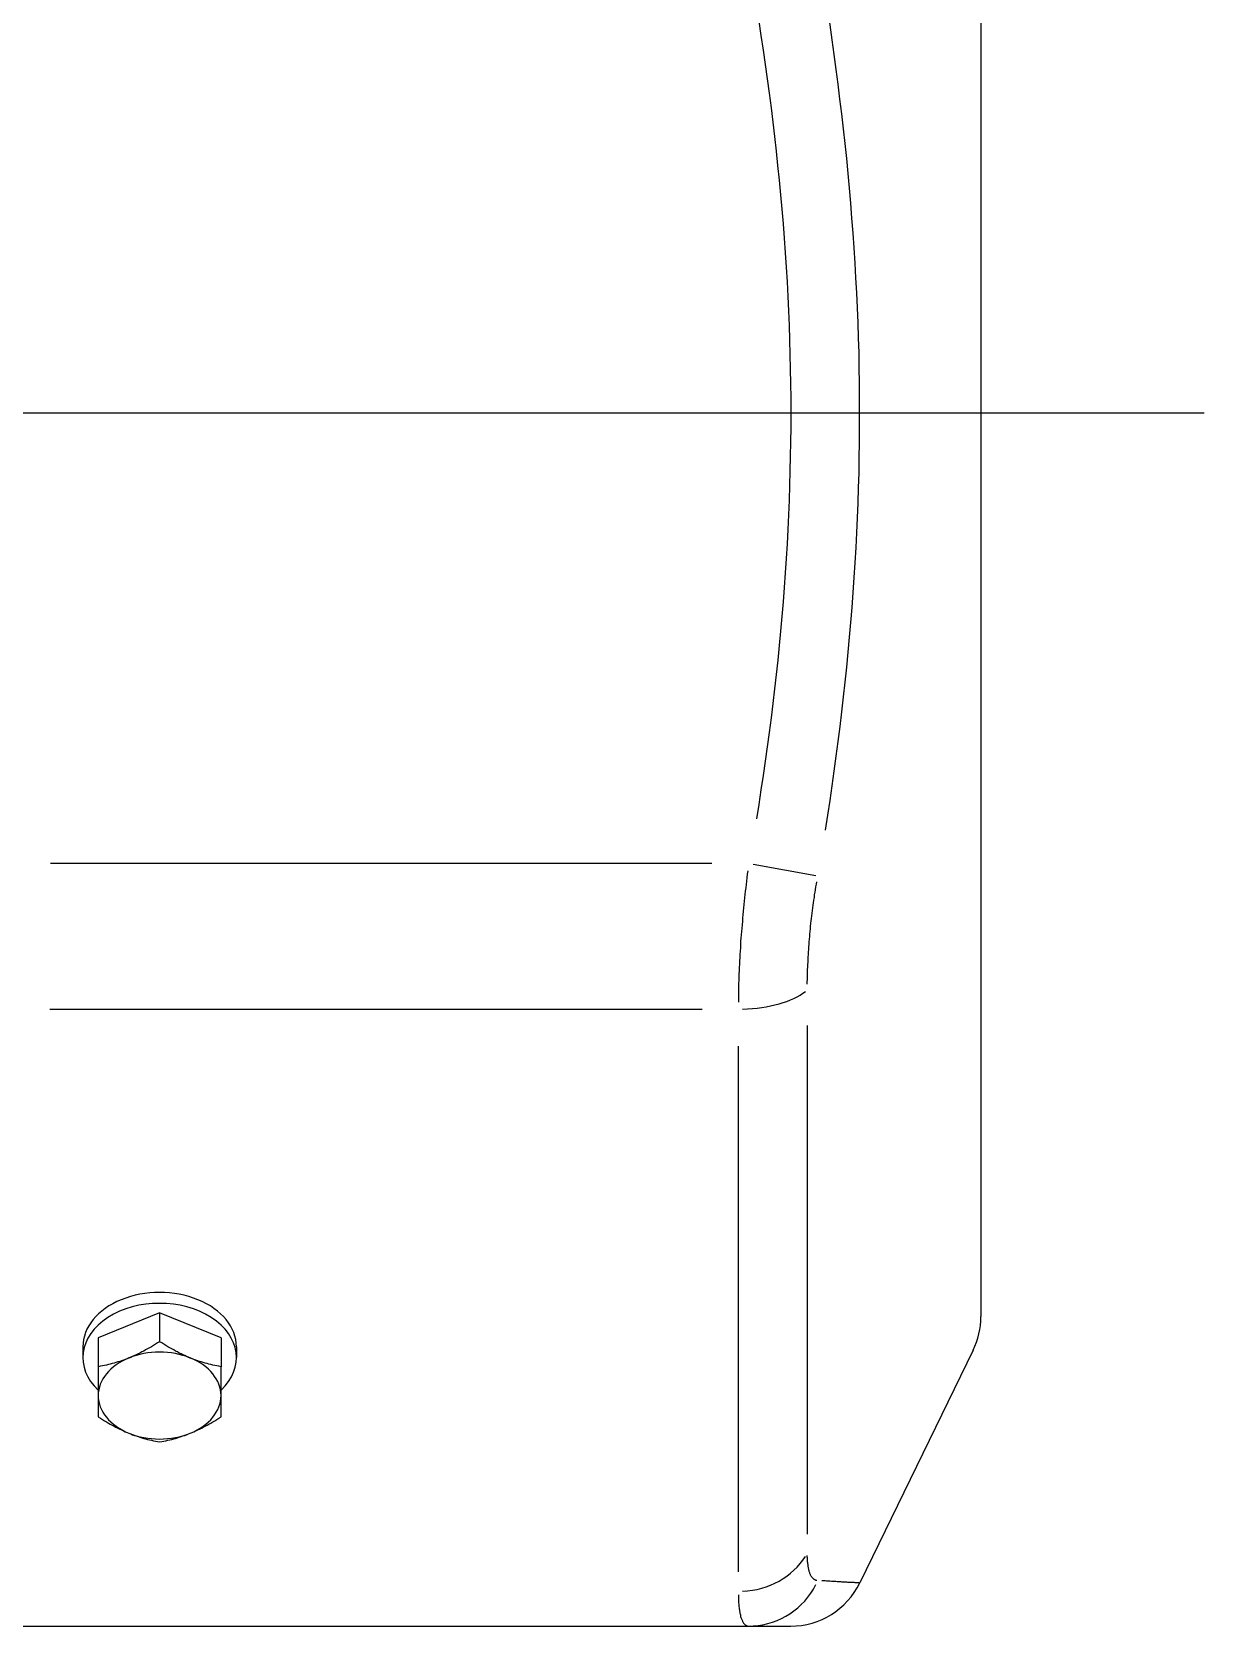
# Model space of a CAD drawing. Units: millimetres at full size. Extents: x -1560 to 1602, y -1094 to 1094.
# Drawn here: x 954.5 to 1030.8, y 563.3 to 667.1 of the extents above; entities that cross this region are included whole.
import ezdxf

# ---------------------------------------------------------------- set-up
doc = ezdxf.new("R2010")
doc.units = ezdxf.units.MM
doc.header["$LTSCALE"] = 11.8857
doc.layers.add('0-1_GR1', color=134, linetype='Continuous')

msp = doc.modelspace()

# ---------------------------------------------------------------- linework, layer by layer
at = {"layer": '0-1_GR1', "color": 3}
for p, q in [((1016.3, 701.15), (1016.3, 583.46)), ((998.78, 612.97), (955.7, 612.97)), ((1001.46, 612.91), (1005.55, 612.18)), ((1005.58, 611.61), (1005.61, 611.78)), ((1000.5, 604.13), (1000.5, 603.93)), ((955.66, 603.49), (998.14, 603.49)), ((1004.99, 602.42), (1004.99, 569.3)), ((1000.5, 566.84), (1000.5, 601.07)), ((1015.8, 581.27), (1008.41, 566.12)), ((1004.99, 567.83), (1004.99, 567.91)), ((1006.04, 566.25), (1005.93, 566.26)), ((953.3, 563.31), (1001.18, 563.31)), ((1001.08, 563.32), (1001.11, 563.31)), ((1003.91, 563.31), (1003.91, 563.31))]:
    msp.add_line(p, q, dxfattribs=at)
at = {"layer": '0-1_GR1'}
for p, q in [((122.61, 642.31), (1021.04, 642.31)), ((585.3, 642.31), (1030.84, 642.31)), ((962.8, 583.7), (958.8, 582.07)), ((962.8, 583.7), (962.8, 581.83)), ((966.8, 582.07), (962.8, 583.7)), ((957.8, 581.5), (957.8, 580.79)), ((958.8, 582.07), (958.8, 580.2)), ((966.8, 582.07), (966.8, 580.2)), ((967.8, 581.5), (967.8, 580.79))]:
    msp.add_line(p, q, dxfattribs=at)
at = {"layer": '0-1_GR1', "color": 3}
for points in [[(1008.05, 653.04), (1007.98, 654.01), (1007.9, 654.98), (1007.83, 655.96), (1007.74, 656.93), (1007.65, 657.9), (1007.56, 658.87), (1007.46, 659.84), (1007.35, 660.8), (1007.24, 661.77), (1007.12, 662.74), (1007, 663.7), (1006.88, 664.67), (1006.75, 665.63), (1006.61, 666.6), (1006.47, 667.56), (1006.32, 668.52), (1006.17, 669.48)], [(1001.83, 667.81), (1001.97, 666.87), (1002.12, 665.93), (1002.25, 664.99), (1002.38, 664.05), (1002.51, 663.11), (1002.63, 662.17), (1002.75, 661.23), (1002.86, 660.29), (1002.96, 659.35), (1003.06, 658.4), (1003.16, 657.46), (1003.25, 656.51), (1003.33, 655.57), (1003.41, 654.62), (1003.48, 653.68), (1003.55, 652.73), (1003.61, 651.79), (1003.67, 650.84), (1003.72, 649.89), (1003.76, 648.95), (1003.8, 648), (1003.84, 647.05), (1003.86, 646.1), (1003.88, 645.15), (1003.9, 644.21), (1003.91, 643.26), (1003.91, 642.31), (1003.91, 641.36), (1003.9, 640.41), (1003.88, 639.46), (1003.86, 638.52), (1003.84, 637.57), (1003.8, 636.62), (1003.77, 635.67), (1003.72, 634.72), (1003.67, 633.78), (1003.62, 632.83), (1003.55, 631.88)], [(1006.17, 615.14), (1006.32, 616.1), (1006.47, 617.06), (1006.61, 618.02), (1006.75, 618.98), (1006.88, 619.95), (1007.01, 620.91), (1007.13, 621.88), (1007.24, 622.84), (1007.35, 623.81), (1007.46, 624.78), (1007.56, 625.75), (1007.66, 626.72), (1007.75, 627.69), (1007.83, 628.66), (1007.91, 629.63), (1007.98, 630.6), (1008.05, 631.58), (1008.11, 632.55), (1008.17, 633.53), (1008.22, 634.5), (1008.26, 635.48), (1008.3, 636.45), (1008.33, 637.43), (1008.36, 638.4), (1008.38, 639.38), (1008.39, 640.36), (1008.4, 641.33), (1008.4, 642.31), (1008.4, 643.29), (1008.39, 644.26), (1008.38, 645.24), (1008.36, 646.21), (1008.33, 647.19), (1008.3, 648.17), (1008.26, 649.14), (1008.21, 650.12), (1008.16, 651.09), (1008.11, 652.06), (1008.05, 653.04)], [(1003.55, 631.88), (1003.49, 630.94), (1003.41, 629.99), (1003.34, 629.05), (1003.25, 628.1), (1003.16, 627.16), (1003.07, 626.21), (1002.97, 625.27), (1002.86, 624.33), (1002.75, 623.39), (1002.63, 622.44), (1002.51, 621.5), (1002.38, 620.56), (1002.25, 619.62), (1002.12, 618.69), (1001.97, 617.75), (1001.83, 616.81), (1001.68, 615.87)], [(1001.11, 612.48), (1001.08, 612.26), (1001.06, 612.04), (1001.03, 611.82), (1001, 611.6), (1000.98, 611.38), (1000.95, 611.16), (1000.93, 610.94), (1000.9, 610.72), (1000.88, 610.51), (1000.86, 610.29), (1000.84, 610.07), (1000.82, 609.85), (1000.79, 609.63), (1000.77, 609.41), (1000.76, 609.2), (1000.74, 608.98), (1000.72, 608.76), (1000.7, 608.54), (1000.69, 608.33), (1000.67, 608.11), (1000.65, 607.9), (1000.64, 607.68), (1000.63, 607.47), (1000.61, 607.25), (1000.6, 607.04), (1000.59, 606.83), (1000.58, 606.62), (1000.57, 606.4), (1000.56, 606.19), (1000.55, 605.98), (1000.54, 605.77), (1000.53, 605.57), (1000.53, 605.36), (1000.52, 605.15), (1000.52, 604.95), (1000.51, 604.74), (1000.51, 604.54), (1000.5, 604.33), (1000.5, 604.13)], [(1004.99, 605.1), (1004.99, 605.26), (1005, 605.42), (1005, 605.58), (1005, 605.74), (1005.01, 605.9), (1005.01, 606.06), (1005.02, 606.22), (1005.03, 606.38), (1005.04, 606.54), (1005.04, 606.71), (1005.05, 606.87), (1005.06, 607.04), (1005.07, 607.2), (1005.08, 607.37), (1005.09, 607.53), (1005.11, 607.7), (1005.12, 607.87), (1005.13, 608.03), (1005.15, 608.2), (1005.16, 608.37), (1005.18, 608.54), (1005.2, 608.71), (1005.21, 608.88), (1005.23, 609.05), (1005.25, 609.22), (1005.27, 609.39), (1005.29, 609.56), (1005.31, 609.73), (1005.33, 609.9), (1005.35, 610.07), (1005.37, 610.24), (1005.4, 610.41), (1005.42, 610.58), (1005.45, 610.75), (1005.47, 610.92), (1005.5, 611.09), (1005.52, 611.26), (1005.55, 611.44), (1005.58, 611.61)], [(1005.61, 566.28), (1005.58, 566.29), (1005.55, 566.29), (1005.52, 566.3), (1005.5, 566.32), (1005.47, 566.33), (1005.45, 566.34), (1005.42, 566.36), (1005.4, 566.38), (1005.37, 566.4), (1005.35, 566.42), (1005.33, 566.45), (1005.31, 566.47), (1005.29, 566.5), (1005.27, 566.53), (1005.25, 566.56), (1005.23, 566.59), (1005.21, 566.63), (1005.2, 566.66), (1005.18, 566.7), (1005.16, 566.74), (1005.15, 566.78), (1005.13, 566.83), (1005.12, 566.87), (1005.11, 566.92), (1005.09, 566.97), (1005.08, 567.02), (1005.07, 567.07), (1005.06, 567.13), (1005.05, 567.18), (1005.04, 567.24), (1005.04, 567.3), (1005.03, 567.36), (1005.02, 567.42), (1005.01, 567.49), (1005.01, 567.55), (1005, 567.62), (1005, 567.69), (1005, 567.76), (1004.99, 567.83)], [(1008.4, 566.12), (1008.39, 566.12), (1008.38, 566.12), (1008.37, 566.12), (1008.35, 566.12), (1008.33, 566.12), (1008.31, 566.12), (1008.28, 566.12), (1008.25, 566.13), (1008.22, 566.13), (1008.19, 566.13), (1008.15, 566.13), (1008.11, 566.13), (1008.07, 566.14), (1008.02, 566.14), (1007.97, 566.14), (1007.92, 566.15), (1007.87, 566.15), (1007.81, 566.15), (1007.75, 566.16), (1007.69, 566.16), (1007.63, 566.16), (1007.56, 566.17), (1007.49, 566.17), (1007.42, 566.18), (1007.34, 566.18), (1007.27, 566.18), (1007.19, 566.19), (1007.11, 566.19), (1007.02, 566.2), (1006.93, 566.2), (1006.84, 566.21), (1006.75, 566.21), (1006.66, 566.22), (1006.56, 566.22), (1006.46, 566.23), (1006.36, 566.23), (1006.25, 566.24), (1006.15, 566.25), (1006.04, 566.25)], [(1000.5, 565.35), (1000.5, 565.26), (1000.5, 565.17), (1000.51, 565.07), (1000.51, 564.99), (1000.52, 564.9), (1000.52, 564.82), (1000.53, 564.74), (1000.53, 564.66), (1000.54, 564.58), (1000.55, 564.5), (1000.56, 564.43), (1000.57, 564.36), (1000.58, 564.29), (1000.59, 564.23), (1000.6, 564.16), (1000.61, 564.1), (1000.63, 564.04), (1000.64, 563.98), (1000.65, 563.93), (1000.67, 563.88), (1000.69, 563.83), (1000.7, 563.78), (1000.72, 563.73), (1000.74, 563.69), (1000.76, 563.65), (1000.77, 563.61), (1000.79, 563.58), (1000.82, 563.54), (1000.84, 563.51), (1000.86, 563.48), (1000.88, 563.45), (1000.9, 563.43), (1000.93, 563.41), (1000.95, 563.39), (1000.98, 563.37), (1001, 563.35), (1001.03, 563.34), (1001.06, 563.33), (1001.08, 563.32)], [(1001.18, 563.31), (1001.31, 563.31), (1001.43, 563.31), (1001.56, 563.31), (1001.68, 563.31), (1001.79, 563.31), (1001.91, 563.31), (1002.02, 563.31), (1002.13, 563.31), (1002.24, 563.31), (1002.34, 563.31), (1002.44, 563.31), (1002.54, 563.31), (1002.63, 563.31), (1002.72, 563.31), (1002.81, 563.31), (1002.89, 563.31), (1002.97, 563.31), (1003.05, 563.31), (1003.13, 563.31), (1003.2, 563.31), (1003.27, 563.31), (1003.33, 563.31), (1003.39, 563.31), (1003.45, 563.31), (1003.51, 563.31), (1003.56, 563.31), (1003.61, 563.31), (1003.65, 563.31), (1003.69, 563.31), (1003.73, 563.31), (1003.76, 563.31), (1003.8, 563.31), (1003.82, 563.31), (1003.85, 563.31), (1003.87, 563.31), (1003.88, 563.31), (1003.9, 563.31), (1003.9, 563.31), (1003.91, 563.31)]]:
    msp.add_lwpolyline(points, dxfattribs=at)
at = {"layer": '0-1_GR1'}
for points in [[(964.8, 580.76), (964.68, 580.81), (964.56, 580.87), (964.44, 580.92), (964.32, 580.98), (964.2, 581.03), (964.08, 581.09), (963.96, 581.16), (963.84, 581.22), (963.72, 581.29), (963.59, 581.36), (963.47, 581.43), (963.34, 581.5), (963.21, 581.58), (963.07, 581.66), (962.94, 581.75), (962.8, 581.83), (962.66, 581.75), (962.53, 581.66), (962.4, 581.58), (962.27, 581.5), (962.14, 581.43), (962.01, 581.36), (961.89, 581.29), (961.77, 581.22), (961.64, 581.16), (961.52, 581.09), (961.4, 581.03), (961.28, 580.98), (961.16, 580.92), (961.04, 580.87), (960.92, 580.81), (960.8, 580.76)], [(960.8, 580.76), (960.68, 580.72), (960.56, 580.67), (960.44, 580.63), (960.32, 580.58), (960.2, 580.54), (960.08, 580.51), (959.96, 580.47), (959.84, 580.43), (959.72, 580.4), (959.59, 580.37), (959.47, 580.34), (959.34, 580.31), (959.21, 580.28), (959.07, 580.25), (958.94, 580.23), (958.8, 580.2), (958.8, 580.06), (958.8, 579.92), (958.8, 579.78), (958.8, 579.65), (958.8, 579.52), (958.8, 579.4), (958.8, 579.28), (958.8, 579.16), (958.8, 579.05), (958.8, 578.94), (958.8, 578.83), (958.8, 578.72), (958.8, 578.62), (958.8, 578.52), (958.8, 578.41), (958.8, 578.32)], [(966.8, 578.32), (966.8, 578.41), (966.8, 578.52), (966.8, 578.62), (966.8, 578.72), (966.8, 578.83), (966.8, 578.94), (966.8, 579.05), (966.8, 579.16), (966.8, 579.28), (966.8, 579.4), (966.8, 579.52), (966.8, 579.65), (966.8, 579.78), (966.8, 579.92), (966.8, 580.06), (966.8, 580.2), (966.66, 580.23), (966.53, 580.25), (966.4, 580.28), (966.27, 580.31), (966.14, 580.34), (966.01, 580.37), (965.89, 580.4), (965.77, 580.43), (965.64, 580.47), (965.52, 580.51), (965.4, 580.54), (965.28, 580.58), (965.16, 580.63), (965.04, 580.67), (964.92, 580.72), (964.8, 580.76)], [(958.8, 578.32), (958.8, 578.22), (958.8, 578.12), (958.8, 578.03), (958.8, 577.94), (958.8, 577.85), (958.8, 577.76), (958.8, 577.68), (958.8, 577.59), (958.8, 577.51), (958.8, 577.42), (958.8, 577.34), (958.8, 577.26), (958.8, 577.18), (958.8, 577.1), (958.8, 577.02), (958.8, 576.94)], [(966.8, 576.94), (966.8, 577.02), (966.8, 577.1), (966.8, 577.18), (966.8, 577.26), (966.8, 577.34), (966.8, 577.42), (966.8, 577.51), (966.8, 577.59), (966.8, 577.68), (966.8, 577.76), (966.8, 577.85), (966.8, 577.94), (966.8, 578.03), (966.8, 578.12), (966.8, 578.22), (966.8, 578.32)], [(958.8, 576.94), (958.94, 576.85), (959.07, 576.76), (959.21, 576.68), (959.34, 576.6), (959.47, 576.53), (959.59, 576.46), (959.72, 576.39), (959.84, 576.32), (959.96, 576.26), (960.08, 576.19), (960.2, 576.13), (960.32, 576.08), (960.44, 576.02), (960.56, 575.97), (960.68, 575.92), (960.8, 575.87)], [(964.8, 575.87), (964.92, 575.92), (965.04, 575.97), (965.16, 576.02), (965.28, 576.08), (965.4, 576.13), (965.52, 576.19), (965.64, 576.26), (965.77, 576.32), (965.89, 576.39), (966.01, 576.46), (966.14, 576.53), (966.27, 576.6), (966.4, 576.68), (966.53, 576.76), (966.66, 576.85), (966.8, 576.94)], [(960.8, 575.87), (960.92, 575.82), (961.04, 575.77), (961.16, 575.73), (961.28, 575.69), (961.4, 575.65), (961.52, 575.61), (961.64, 575.57), (961.77, 575.53), (961.89, 575.5), (962.01, 575.47), (962.14, 575.44), (962.27, 575.41), (962.4, 575.38), (962.53, 575.35), (962.66, 575.33), (962.8, 575.3)], [(962.8, 575.3), (962.94, 575.33), (963.07, 575.35), (963.21, 575.38), (963.34, 575.41), (963.47, 575.44), (963.59, 575.47), (963.72, 575.5), (963.84, 575.53), (963.96, 575.57), (964.08, 575.61), (964.2, 575.65), (964.32, 575.69), (964.44, 575.73), (964.56, 575.77), (964.68, 575.82), (964.8, 575.87)]]:
    msp.add_lwpolyline(points, dxfattribs=at)
at = {"layer": '0-1_GR1', "color": 3}
for centre, start, end in [((1011.3, 583.46), 334, 0), ((1003.91, 568.31), 270, 334)]:
    msp.add_arc(centre, 5, start, end, dxfattribs=at)
for centre, major_axis, ratio, start_param, end_param in [((1000.5, 605.74), (-5, 0), 0.451428, 1.626647, 2.631957), ((1000.5, 570.03), (-5, 0), 0.892308, 1.626647, 2.631957), ((1001.18, 568.31), (0, -5), 0.984221, 0.057554, 1.093523)]:
    msp.add_ellipse(centre, major_axis=major_axis, ratio=ratio, start_param=start_param, end_param=end_param, dxfattribs=at)
at = {"layer": '0-1_GR1'}
for centre, major_axis, start_param, end_param in [((962.8, 580.79), (5, 0), 5.639684, 10.068279), ((962.8, 581.5), (5, 0), 6.283185, 9.424778), ((962.8, 578.32), (-4, 0), 5.235988, 6.283185), ((962.8, 578.32), (4, 0), 1.047198, 2.094395), ((962.8, 578.32), (4, 0), 6.283185, 7.330383), ((962.8, 578.32), (-4, 0), 6.283185, 7.330383), ((962.8, 578.32), (4, 0), 5.235988, 6.283185), ((962.8, 578.32), (-4, 0), 1.047198, 2.094395)]:
    msp.add_ellipse(centre, major_axis=major_axis, ratio=0.707107, start_param=start_param, end_param=end_param, dxfattribs=at)

doc.saveas('drawing.dxf')
